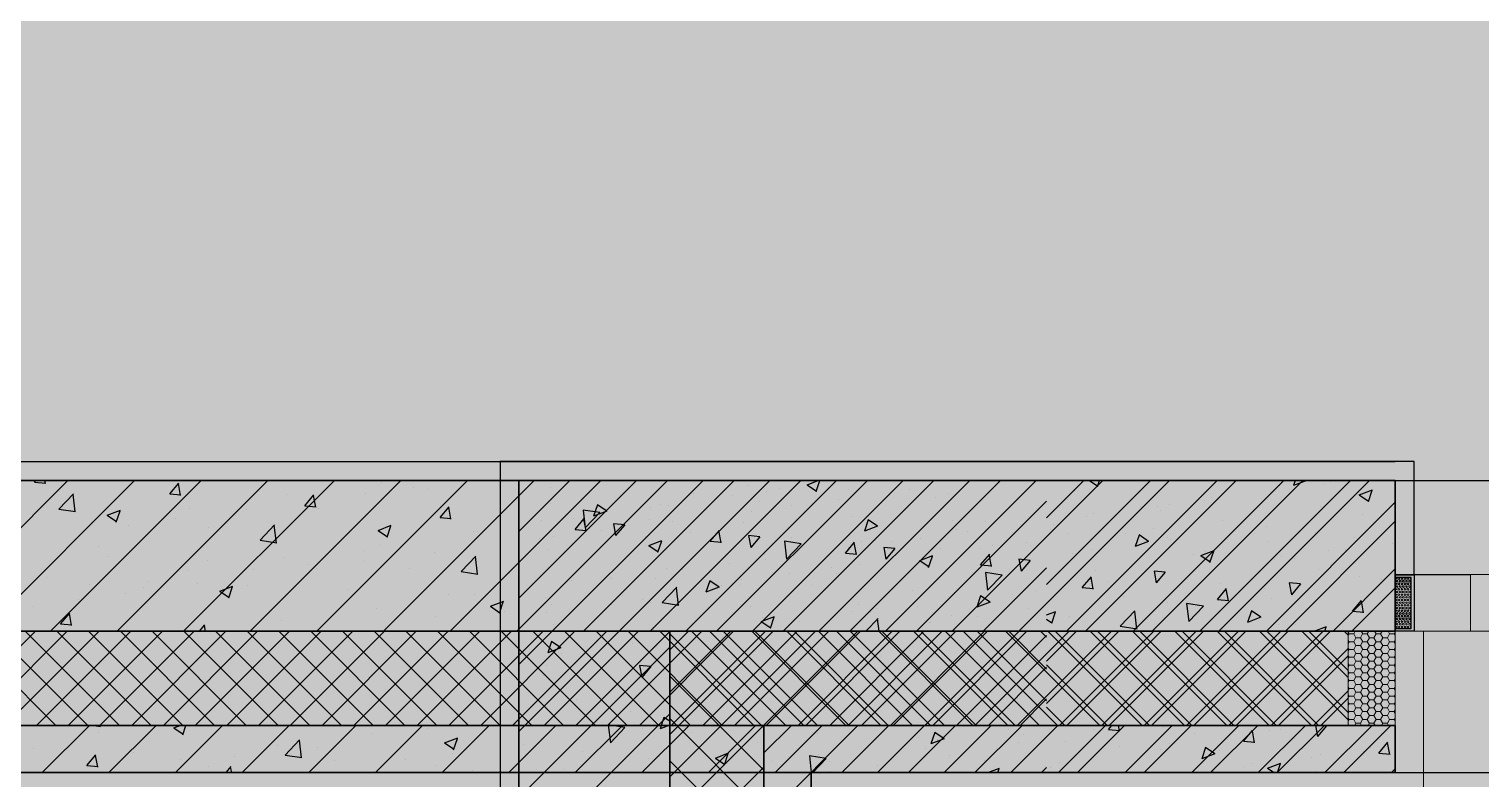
# Model space of a CAD drawing. Header units: inches. Extents: x 143994 to 247866, y 243815 to 272761.
# Drawn here: x 226188 to 227729, y 251889 to 252685 of the extents above; entities that cross this region are included whole.
import ezdxf

# ---------------------------------------------------------------- set-up
doc = ezdxf.new("R2010")
doc.units = ezdxf.units.IN
doc.header["$LTSCALE"] = 1000
doc.header["$MEASUREMENT"] = 0
doc.layers.get('DEFPOINTS').update_dxf_attribs({"color": 62})
for name, color, linetype in [('0-建筑1F', 127, 'Continuous'), ('0-建筑2F', 127, 'Continuous'), ('A-S-face(建筑粉刷线)', 136, 'Continuous'), ('A-Wall-Patn', 255, 'Continuous'), ('PUB_HATCH', 8, 'Continuous')]:
    doc.layers.add(name, color=color, linetype=linetype)
for name, color, linetype, lineweight in [('A-M-Stone', 11, 'Continuous', 15), ('A-Wall', 254, 'Continuous', 35), ('MQ-HZ幕墙绘制', 6, 'Continuous', 13), ('W-保温层', 8, 'Continuous', 13)]:
    doc.layers.add(name, color=color, linetype=linetype, lineweight=lineweight)
pattern_1 = [(270, (1020.9525, 145.3926), (1.649778, -3e-16), [0.9525, -1.905]), (30, (1020.9525, 145.3926), (-0.824889, 1.4287496586), [0.9525, -1.905]), (330, (1020.9525, 144.4401), (0.824889, 1.4287496586), [0.9525, -1.905])]

# ---------------------------------------------------------------- blocks, each defined once
blk = doc.blocks.new('144')
at = {"layer": 'MQ-HZ幕墙绘制'}
h = blk.add_hatch(dxfattribs=at)
h.set_pattern_fill('HEX', color=127, angle=-90, style=0)
h.set_pattern_definition(pattern_1)
h.paths.add_polyline_path([(643086.9, -388107.3), (643086.9, -388053.3), (643103.9, -388053.3), (643103.9, -388107.3)])
h = blk.add_hatch(dxfattribs=at)
h.set_pattern_fill('HONEY', color=127, scale=3)
h.set_pattern_definition([(0, (2375.541, 380841.3842), (7.14375, 4.124445), [4.7625, -9.525]), (120, (2375.541, 380841.3842), (-7.143749147, 4.124446478), [4.7625, -9.525]), (60, (2375.541, 380841.3842), (8.53e-07, 8.248891478), [-9.525, 4.7625])])
h.paths.add_polyline_path([(643086.9, -388110.3), (643086.9, -388210.3), (643036.9, -388210.3), (643036.9, -388110.3)])
at = {"layer": 'A-M-Stone', "color": 127}
blk.add_line((643116.9, -388110.3), (643116.9, -388290.3), dxfattribs=at)
at = {"layer": 'A-S-face(建筑粉刷线)', "color": 127}
for p, q in [((640411.9, -387930.3), (642716.9, -387930.3)), ((642716.9, -387930.3), (643086.9, -387930.3))]:
    blk.add_line(p, q, dxfattribs=at)
blk.add_lwpolyline([(643106.9, -388050.3), (643106.9, -387930.3), (643086.9, -387930.3)], dxfattribs=at)
at = {"layer": 'A-Wall', "color": 127}
for p, q in [((642716.9, -387950.3), (640411.9, -387950.3)), ((643086.9, -387950.3), (642716.9, -387950.3)), ((643086.9, -388110.3), (643086.9, -387950.3)), ((642716.9, -388110.3), (640411.9, -388110.3)), ((642716.9, -388110.3), (643086.9, -388110.3)), ((640411.9, -388210.3), (642716.9, -388210.3)), ((643086.9, -388210.3), (642716.9, -388210.3)), ((643086.9, -388260.3), (643086.9, -388210.3)), ((640411.9, -388260.3), (642716.9, -388260.3)), ((642266.9, -388260.3), (642466.9, -388260.3)), ((642716.9, -388260.3), (643086.9, -388260.3))]:
    blk.add_line(p, q, dxfattribs=at)
at = {"layer": 'MQ-HZ幕墙绘制', "color": 127}
for p, q in [((643106.9, -388050.3), (643166.9, -388050.3)), ((643106.9, -388110.3), (643106.9, -388050.3)), ((643166.9, -388050.3), (643166.9, -388110.3)), ((643166.9, -388110.3), (643106.9, -388110.3))]:
    blk.add_line(p, q, dxfattribs=at)
at = {"layer": 'MQ-HZ幕墙绘制', "color": 127, "lineweight": -3}
blk.add_lwpolyline([(643106.9, -388050.3), (643106.9, -388110.3), (643089.9, -388110.3), (643089.9, -388110.3), (643086.9, -388110.3), (643086.9, -388107.3), (643103.9, -388107.3), (643103.9, -388053.3), (643086.9, -388053.3), (643086.9, -388050.3), (643089.9, -388050.3), (643089.9, -388050.3), (643106.9, -388050.3, -0.000051)], format="xyb", dxfattribs=at)
at = {"layer": 'MQ-HZ幕墙绘制', "color": 127}
blk.add_lwpolyline([(643086.9, -388110.3), (643086.9, -388210.3), (643036.9, -388210.3), (643036.9, -388110.3)], close=True, dxfattribs=at)
at = {"layer": 'PUB_HATCH', "color": 127, "linetype": 'Continuous'}
for p, q in [((641518.1, -388110.3), (641678.1, -387950.3)), ((641588.9, -388110.3), (641748.9, -387950.3)), ((641642.7, -387952.1), (641644.2, -387950.3)), ((641642.7, -387952.1), (641654.7, -387953.1)), ((641654.3, -387953.6), (641653.7, -387950.3)), ((641659.6, -388110.3), (641819.6, -387950.3)), ((641730.3, -388110.3), (641890.3, -387950.3)), ((641786.2, -387964.6), (641795.8, -387953.1)), ((641797.7, -387966.2), (641795.4, -387953.6)), ((641801, -388110.3), (641961, -387950.3)), ((641871.7, -388110.3), (642031.7, -387950.3)), ((641942.4, -388110.3), (642102.4, -387950.3)), ((642010.9, -387952.7), (642010.9, -387952.7)), ((642013.1, -388110.3), (642173.1, -387950.3)), ((642044.6, -387957.8), (642044.6, -387957.8)), ((642060.7, -387960.4), (642060.7, -387960.4)), ((642083.8, -388110.3), (642243.8, -387950.3)), ((642154.5, -388110.3), (642314.5, -387950.3)), ((642225.3, -388110.3), (642385.3, -387950.3)), ((642292.8, -387950.9), (642292.8, -387950.9)), ((642296, -388110.3), (642456, -387950.3)), ((642366.7, -388110.3), (642526.7, -387950.3)), ((642399.6, -387955.4), (642399.6, -387955.4)), ((642437.4, -388110.3), (642597.4, -387950.3)), ((642462.8, -387954.8), (642474.6, -387950.3)), ((642462.8, -387954.8), (642472.7, -387961.5)), ((642472.3, -387962), (642476.3, -387950.3)), ((642506.3, -387959.9), (642506.3, -387959.9)), ((642508.1, -388110.3), (642668.1, -387950.3)), ((642571.9, -387960.3), (642571.9, -387960.3)), ((642716.9, -387990), (642756.6, -387950.3)), ((642716.9, -388060.7), (642827.3, -387950.3)), ((642738, -388110.3), (642898, -387950.3)), ((642746.5, -387961.2), (642746.5, -387961.2)), ((642762.4, -387950.3), (642771.2, -387956.3)), ((642770.9, -387956.8), (642773.1, -387950.3)), ((642808.7, -388110.3), (642968.7, -387950.3)), ((642879.5, -388110.3), (643039.5, -387950.3)), ((642964.3, -387956), (642964.3, -387956)), ((643018.6, -387951.8), (643018.6, -387951.8)), ((643048.7, -387965.6), (643062.7, -387960.2)), ((643058.4, -387972.8), (643062.4, -387960.7)), ((641668.6, -387980.6), (641684.2, -387964.4)), ((641686, -387983.7), (641683.8, -387964.7)), ((641786.2, -387964.6), (641798.1, -387965.7)), ((641909.9, -387965.5), (641909.9, -387965.5)), ((641929.6, -387977.2), (641939.2, -387965.7)), ((641929.6, -387977.2), (641941.6, -387978.2)), ((641941.2, -387978.7), (641938.9, -387966.2)), ((641994.5, -387964.4), (641994.5, -387964.4)), ((642341.9, -387964.3), (642341.9, -387964.3)), ((642419.9, -387962.4), (642419.9, -387962.4)), ((642446.1, -387976.9), (642446.1, -387976.9)), ((642496.2, -387970.3), (642496.2, -387970.3)), ((642578.8, -388110.3), (642716.9, -387972.2)), ((642613.1, -387964.4), (642613.1, -387964.4)), ((642847.7, -387976), (642847.7, -387976)), ((642892.3, -387968.5), (642892.3, -387968.5)), ((642950.2, -388110.3), (643086.9, -387973.5)), ((643048.7, -387965.6), (643058.7, -387972.3)), ((641668.6, -387980.6), (641686.4, -387983.4)), ((641719.9, -387987.3), (641733.9, -387981.9)), ((641719.9, -387987.3), (641729.8, -387994)), ((641729.4, -387994.5), (641733.5, -387982.4)), ((641792.4, -387991), (641792.4, -387991)), ((641807.2, -387979.6), (641807.2, -387979.6)), ((641868.2, -387981), (641868.2, -387981)), ((641944.1, -387980.4), (641944.1, -387980.4)), ((642073.1, -387989.7), (642082.7, -387978.2)), ((642073.1, -387989.7), (642085, -387990.8)), ((642084.6, -387991.3), (642082.3, -387978.7)), ((642215, -387990.2), (642215, -387990.2)), ((642216.5, -388002.3), (642226.1, -387990.8)), ((642225.3, -387984.3), (642225.3, -387984.3)), ((642228.1, -388003.8), (642225.8, -387991.3)), ((642316.1, -387977.4), (642316.1, -387977.4)), ((642766.5, -387985), (642766.5, -387985)), ((642816.6, -387978.4), (642816.6, -387978.4)), ((643051.7, -387985.9), (643051.7, -387985.9)), ((641703.3, -387994.6), (641703.3, -387994.6)), ((641742.4, -387997.6), (641742.4, -387997.6)), ((641827.4, -388000.5), (641827.4, -388000.5)), ((641882.1, -388013.7), (641897.6, -387997.5)), ((641899.5, -388016.8), (641897.2, -387997.8)), ((642007.3, -388003.3), (642021.3, -387997.9)), ((642007.3, -388003.3), (642017.3, -388010)), ((642016.9, -388010.5), (642020.9, -387998.4)), ((642108.6, -388004.3), (642108.6, -388004.3)), ((642112.4, -388004.3), (642112.4, -388004.3)), ((642216.5, -388002.3), (642228.5, -388003.3)), ((642244.1, -388003.5), (642244.1, -388003.5)), ((642319.8, -387993.5), (642319.8, -387993.5)), ((642360, -388014.8), (642369.6, -388003.3)), ((642371.5, -388016.4), (642369.2, -388003.8)), ((642621.2, -388002.1), (642621.2, -388002.1)), ((642651.6, -387994.2), (642651.6, -387994.2)), ((642731.1, -387996), (642731.1, -387996)), ((642739, -388006.4), (642739, -388006.4)), ((642950.7, -387998.7), (642950.7, -387998.7)), ((641710.8, -388020.5), (641710.8, -388020.5)), ((641882.1, -388013.7), (641899.8, -388016.5)), ((642008.5, -388019.3), (642008.5, -388019.3)), ((642194, -388010.1), (642194, -388010.1)), ((642294.7, -388019.3), (642308.7, -388014)), ((642294.7, -388019.3), (642304.7, -388026)), ((642304.3, -388026.5), (642308.4, -388014.5)), ((642360, -388014.8), (642371.9, -388015.9)), ((642503.4, -388027.4), (642513.1, -388015.9)), ((642515, -388028.9), (642512.7, -388016.4)), ((642520.2, -388014.9), (642520.2, -388014.9)), ((642534.9, -388014.2), (642534.9, -388014.2)), ((642645.6, -388022.6), (642645.6, -388022.6)), ((642695.7, -388016), (642695.7, -388016)), ((642845.7, -388010.9), (642845.7, -388010.9)), ((642848, -388012.8), (642848, -388012.8)), ((642952.5, -388015.4), (642952.5, -388015.4)), ((643059.3, -388019.9), (643059.3, -388019.9)), ((641720, -388030.5), (641720, -388030.5)), ((641826.8, -388035), (641826.8, -388035)), ((641907.5, -388032.1), (641907.5, -388032.1)), ((641991.9, -388036.7), (641991.9, -388036.7)), ((641992, -388024.3), (641992, -388024.3)), ((642067.7, -388026.7), (642067.7, -388026.7)), ((642095.5, -388046.8), (642111.1, -388030.6)), ((642112.9, -388049.9), (642110.7, -388031)), ((642417.5, -388029), (642417.5, -388029)), ((642418.3, -388034.3), (642418.3, -388034.3)), ((642503.4, -388027.4), (642515.4, -388028.4)), ((642582.2, -388035.4), (642596.2, -388030)), ((642582.2, -388035.4), (642592.1, -388042.1)), ((642591.7, -388042.6), (642595.8, -388030.5)), ((642646.9, -388039.9), (642656.5, -388028.4)), ((642658.4, -388041.5), (642656.1, -388028.9)), ((642744.1, -388027.8), (642744.1, -388027.8)), ((642880.7, -388030.1), (642894.7, -388024.7)), ((642880.7, -388030.1), (642890.6, -388036.8)), ((642890.3, -388037.3), (642894.4, -388025.2)), ((642966, -388030.7), (642966, -388030.7)), ((643016.1, -388024.1), (643016.1, -388024.1)), ((641655.4, -388052.9), (641655.4, -388052.9)), ((641804.8, -388046.1), (641804.8, -388046.1)), ((641875.4, -388044.4), (641875.4, -388044.4)), ((641933.6, -388039.5), (641933.6, -388039.5)), ((641941.9, -388043.3), (641941.9, -388043.3)), ((642040.3, -388044.1), (642040.3, -388044.1)), ((642095.5, -388046.8), (642113.3, -388049.6)), ((642147.1, -388048.6), (642147.1, -388048.6)), ((642253.9, -388053.1), (642253.9, -388053.1)), ((642313.6, -388044), (642313.6, -388044)), ((642443.6, -388049.2), (642443.6, -388049.2)), ((642519.3, -388039.2), (642519.3, -388039.2)), ((642646.9, -388039.9), (642658.8, -388041)), ((642649.5, -388110.3), (642716.9, -388042.9)), ((642754.8, -388064), (642764.4, -388052.5)), ((642766.5, -388065.6), (642764.1, -388053)), ((642839.7, -388047.3), (642839.7, -388047.3)), ((643020.9, -388110.3), (643086.9, -388044.2)), ((643049.3, -388052.5), (643049.3, -388052.5)), ((641700.9, -388061.1), (641700.9, -388061.1)), ((641758.7, -388064.4), (641758.7, -388064.4)), ((641762.2, -388057.4), (641762.2, -388057.4)), ((641815.6, -388059.9), (641815.6, -388059.9)), ((641839.3, -388067.8), (641853.3, -388062.4)), ((641839.3, -388067.8), (641849.2, -388074.5)), ((641848.8, -388075), (641852.9, -388063)), ((641869, -388061.9), (641869, -388061.9)), ((641975.7, -388066.4), (641975.7, -388066.4)), ((642212.6, -388056.8), (642212.6, -388056.8)), ((642301.7, -388054.3), (642301.7, -388054.3)), ((642309, -388079.9), (642324.5, -388063.7)), ((642326.4, -388083.1), (642324.1, -388064.1)), ((642360.6, -388057.6), (642360.6, -388057.6)), ((642393.5, -388055.8), (642393.5, -388055.8)), ((642467.4, -388062.1), (642467.4, -388062.1)), ((642574.1, -388066.6), (642574.1, -388066.6)), ((642618.8, -388068.7), (642618.8, -388068.7)), ((642754.8, -388064), (642766.8, -388065.1)), ((642763.9, -388057.3), (642763.9, -388057.3)), ((642898.2, -388076.6), (642907.9, -388065.1)), ((642909.9, -388078.1), (642907.6, -388065.6)), ((642948.2, -388065.3), (642948.2, -388065.3)), ((643072.7, -388055.3), (643072.7, -388055.3)), ((641642.1, -388084.4), (641642.1, -388084.4)), ((641689.7, -388076.5), (641689.7, -388076.5)), ((641739.8, -388069.9), (641739.8, -388069.9)), ((642082.5, -388070.9), (642082.5, -388070.9)), ((642109.9, -388070.8), (642109.9, -388070.8)), ((642126.7, -388083.8), (642140.7, -388078.5)), ((642126.7, -388083.8), (642136.6, -388090.6)), ((642136.3, -388091.1), (642140.3, -388079)), ((642185, -388074.3), (642185, -388074.3)), ((642189.3, -388075.4), (642189.3, -388075.4)), ((642191.5, -388082.4), (642191.5, -388082.4)), ((642267.2, -388072.4), (642267.2, -388072.4)), ((642296, -388079.9), (642296, -388079.9)), ((642309, -388079.9), (642326.7, -388082.7)), ((642402.8, -388084.5), (642402.8, -388084.5)), ((642517.8, -388081.5), (642517.8, -388081.5)), ((642680.9, -388071.1), (642680.9, -388071.1)), ((642845.5, -388079.4), (642845.5, -388079.4)), ((642898.2, -388076.6), (642910.2, -388077.6)), ((642956.1, -388075.3), (642956.1, -388075.3)), ((643041.7, -388089.1), (643051.3, -388077.6)), ((643053.4, -388090.7), (643051, -388078.1)), ((641670.4, -388102.5), (641680.1, -388091)), ((641682, -388104.1), (641679.7, -388091.5)), ((641905, -388098.6), (641905, -388098.6)), ((642006.1, -388085.8), (642006.1, -388085.8)), ((642068.4, -388094.3), (642068.4, -388094.3)), ((642141.4, -388089), (642141.4, -388089)), ((642414.1, -388099.9), (642428.1, -388094.5)), ((642414.1, -388099.9), (642424.1, -388106.6)), ((642415.1, -388095.5), (642415.1, -388095.5)), ((642423.7, -388107.1), (642427.7, -388095)), ((642509.6, -388089), (642509.6, -388089)), ((642525.1, -388110.3), (642538, -388096.8)), ((642539.1, -388110.3), (642537.6, -388097.2)), ((642616.3, -388093.5), (642616.3, -388093.5)), ((642643.1, -388094.9), (642643.1, -388094.9)), ((642716.9, -388092.9), (642726.6, -388089.2)), ((642716.9, -388097.5), (642722.6, -388101.3)), ((642722.3, -388101.8), (642726.3, -388089.7)), ((642741.7, -388094.4), (642741.7, -388094.4)), ((642795.1, -388104.8), (642810.7, -388088.6)), ((642812.6, -388108), (642810.4, -388089)), ((642839.5, -388095.3), (642839.5, -388095.3)), ((643039.2, -388093), (643039.2, -388093)), ((643041.7, -388089.1), (643053.7, -388090.2)), ((641670.4, -388102.5), (641682.4, -388103.6)), ((641817.9, -388110.3), (641823.5, -388103.6)), ((641824.3, -388110.3), (641823.2, -388104.1)), ((642015.1, -388105.6), (642015.1, -388105.6)), ((642593, -388101.5), (642593, -388101.5)), ((642795.1, -388104.8), (642812.9, -388107.6)), ((642913.4, -388109.6), (642913.4, -388109.6)), ((642963.5, -388103), (642963.5, -388103)), ((643000.9, -388110.3), (643014.1, -388105.2)), ((643012.2, -388110.3), (643013.8, -388105.7)), ((641651, -388260.3), (641701, -388210.3)), ((641706.2, -388210.3), (641712.9, -388211.3)), ((641710.3, -388217.7), (641710.3, -388217.7)), ((641712.5, -388211.7), (641712.4, -388210.3)), ((641721.7, -388260.3), (641771.7, -388210.3)), ((641790.6, -388212.9), (641797.3, -388210.3)), ((641790.6, -388212.9), (641800.5, -388219.6)), ((641792.4, -388260.3), (641842.4, -388210.3)), ((641800.2, -388220.1), (641803.4, -388210.3)), ((641863.1, -388260.3), (641913.1, -388210.3)), ((641933.8, -388260.3), (641983.8, -388210.3)), ((642001.2, -388219), (642001.2, -388219)), ((642004.5, -388260.3), (642054.5, -388210.3)), ((642060.1, -388213.7), (642060.1, -388213.7)), ((642075.3, -388260.3), (642125.3, -388210.3)), ((642078, -388228.9), (642092, -388223.5)), ((642146, -388260.3), (642196, -388210.3)), ((642216.7, -388260.3), (642266.7, -388210.3)), ((642287.4, -388260.3), (642337.4, -388210.3)), ((642288.3, -388213.6), (642288.3, -388213.6)), ((642341.3, -388217.5), (642341.3, -388217.5)), ((642358.1, -388260.3), (642408.1, -388210.3)), ((642428.8, -388260.3), (642478.8, -388210.3)), ((642499.5, -388260.3), (642549.5, -388210.3)), ((642512.9, -388214.6), (642512.9, -388214.6)), ((642570.2, -388260.3), (642620.2, -388210.3)), ((642640.9, -388260.3), (642690.9, -388210.3)), ((642729.5, -388260.3), (642779.5, -388210.3)), ((642767, -388214.7), (642767, -388214.7)), ((642782.5, -388214.5), (642786.1, -388210.3)), ((642782.5, -388214.5), (642794.5, -388215.5)), ((642794.2, -388216), (642793.1, -388210.3)), ((642800.2, -388260.3), (642850.2, -388210.3)), ((642840.7, -388212.5), (642840.7, -388212.5)), ((642870.9, -388260.3), (642920.9, -388210.3)), ((642873.8, -388219.3), (642873.8, -388219.3)), ((642926, -388227), (642935.6, -388215.5)), ((642937.7, -388228.6), (642935.3, -388216)), ((642941.6, -388260.3), (642991.6, -388210.3)), ((642980.5, -388223.8), (642980.5, -388223.8)), ((643012.3, -388260.3), (643062.3, -388210.3)), ((641641.3, -388234.4), (641641.3, -388234.4)), ((641748.1, -388238.9), (641748.1, -388238.9)), ((641900.2, -388231.8), (641900.2, -388231.8)), ((641908.6, -388241.7), (641924.1, -388225.4)), ((641926, -388244.8), (641923.8, -388225.8)), ((641943.5, -388233.7), (641943.5, -388233.7)), ((642078, -388228.9), (642088, -388235.6)), ((642087.6, -388236.1), (642091.6, -388224)), ((642162, -388230.2), (642162, -388230.2)), ((642224.7, -388237.6), (642224.7, -388237.6)), ((642410.2, -388228.7), (642410.2, -388228.7)), ((642736.8, -388227.5), (642736.8, -388227.5)), ((642847.1, -388229.3), (642847.1, -388229.3)), ((642926, -388227), (642938, -388228.1)), ((643060.3, -388234.2), (643060.3, -388234.2)), ((643069.5, -388239.6), (643079.1, -388228.1)), ((643081.1, -388241.1), (643078.8, -388228.6)), ((641698.2, -388252.9), (641707.8, -388241.5)), ((641698.2, -388252.9), (641710.2, -388254)), ((641709.8, -388254.5), (641707.5, -388242)), ((641797.5, -388245.9), (641797.5, -388245.9)), ((641826.9, -388253.7), (641826.9, -388253.7)), ((641846, -388260.3), (641851.3, -388254)), ((641852, -388260.3), (641850.9, -388254.5)), ((641854.8, -388243.4), (641854.8, -388243.4)), ((641908.6, -388241.7), (641926.4, -388244.4)), ((641961.6, -388247.9), (641961.6, -388247.9)), ((642036.2, -388246.8), (642036.2, -388246.8)), ((642068.4, -388252.4), (642068.4, -388252.4)), ((642086.2, -388240.2), (642086.2, -388240.2)), ((642306.3, -388243.7), (642306.3, -388243.7)), ((642365.4, -388244.9), (642379.4, -388239.5)), ((642365.4, -388244.9), (642375.4, -388251.6)), ((642375, -388252.1), (642379.1, -388240)), ((642537.9, -388252.7), (642537.9, -388252.7)), ((642613.6, -388242.7), (642613.6, -388242.7)), ((642651, -388247.5), (642651, -388247.5)), ((642715.4, -388253.4), (642715.4, -388253.4)), ((642730.5, -388249.3), (642730.5, -388249.3)), ((642934, -388250.8), (642934, -388250.8)), ((642951.4, -388255.6), (642965.4, -388250.3)), ((642961.9, -388260.3), (642965.1, -388250.8)), ((643042, -388252.2), (643042, -388252.2)), ((643069.5, -388239.6), (643081.4, -388240.6)), ((642108.1, -388257.6), (642108.1, -388257.6)), ((642135.9, -388260.3), (642137.6, -388258.5)), ((642137.4, -388260.3), (642137.2, -388258.9)), ((642175.1, -388256.9), (642175.1, -388256.9)), ((642205.3, -388256.5), (642205.3, -388256.5)), ((642266.9, -388260.5), (642267.1, -388260.3)), ((642487.8, -388259.2), (642487.8, -388259.2)), ((642654.5, -388260.3), (642666.9, -388255.5)), ((642665.1, -388260.3), (642666.5, -388256)), ((642711.6, -388260.3), (642716.9, -388255)), ((642951.4, -388255.6), (642958.3, -388260.3)), ((643083, -388260.3), (643086.9, -388256.4))]:
    blk.add_line(p, q, dxfattribs=at)
at = {"layer": 'W-保温层', "color": 127, "linetype": 'Continuous'}
for p, q in [((641543.8, -388210.3), (641643.8, -388110.3)), ((641565.5, -388110.3), (641665.5, -388210.3)), ((641577.5, -388210.3), (641677.5, -388110.3)), ((641599.2, -388110.3), (641699.2, -388210.3)), ((641611.2, -388210.3), (641711.2, -388110.3)), ((641632.8, -388110.3), (641732.8, -388210.3)), ((641644.8, -388210.3), (641744.8, -388110.3)), ((641666.5, -388110.3), (641766.5, -388210.3)), ((641678.5, -388210.3), (641778.5, -388110.3)), ((641700.2, -388110.3), (641800.2, -388210.3)), ((641712.2, -388210.3), (641812.2, -388110.3)), ((641733.9, -388110.3), (641833.9, -388210.3)), ((641745.9, -388210.3), (641845.9, -388110.3)), ((641767.5, -388110.3), (641867.5, -388210.3)), ((641779.5, -388210.3), (641879.5, -388110.3)), ((641801.2, -388110.3), (641901.2, -388210.3)), ((641813.2, -388210.3), (641913.2, -388110.3)), ((641834.9, -388110.3), (641934.9, -388210.3)), ((641846.9, -388210.3), (641946.9, -388110.3)), ((641868.6, -388110.3), (641968.6, -388210.3)), ((641880.6, -388210.3), (641980.6, -388110.3)), ((641902.2, -388110.3), (642002.2, -388210.3)), ((641914.2, -388210.3), (642014.2, -388110.3)), ((641935.9, -388110.3), (642035.9, -388210.3)), ((641947.9, -388210.3), (642047.9, -388110.3)), ((641969.6, -388110.3), (642069.6, -388210.3)), ((641981.6, -388210.3), (642081.6, -388110.3)), ((642003.3, -388110.3), (642103.3, -388210.3)), ((642015.3, -388210.3), (642115.3, -388110.3)), ((642036.9, -388110.3), (642136.9, -388210.3)), ((642048.9, -388210.3), (642148.9, -388110.3)), ((642070.6, -388110.3), (642170.6, -388210.3)), ((642082.6, -388210.3), (642182.6, -388110.3)), ((642104.3, -388110.3), (642204.3, -388210.3)), ((642116.3, -388210.3), (642216.3, -388110.3)), ((642138, -388110.3), (642238, -388210.3)), ((642150, -388210.3), (642250, -388110.3)), ((642171.6, -388110.3), (642271.6, -388210.3)), ((642183.6, -388210.3), (642283.6, -388110.3)), ((642205.3, -388110.3), (642305.3, -388210.3)), ((642217.3, -388210.3), (642317.3, -388110.3)), ((642239, -388110.3), (642339, -388210.3)), ((642251, -388210.3), (642351, -388110.3)), ((642272.7, -388110.3), (642372.7, -388210.3)), ((642284.7, -388210.3), (642384.7, -388110.3)), ((642306.3, -388110.3), (642406.3, -388210.3)), ((642318.4, -388210.3), (642418.4, -388110.3)), ((642340, -388110.3), (642440, -388210.3)), ((642352, -388210.3), (642452, -388110.3)), ((642373.7, -388110.3), (642473.7, -388210.3)), ((642385.7, -388210.3), (642485.7, -388110.3)), ((642407.4, -388110.3), (642507.4, -388210.3)), ((642419.4, -388210.3), (642519.4, -388110.3)), ((642441.1, -388110.3), (642541.1, -388210.3)), ((642453.1, -388210.3), (642553.1, -388110.3)), ((642474.7, -388110.3), (642574.7, -388210.3)), ((642486.7, -388210.3), (642586.7, -388110.3)), ((642508.4, -388110.3), (642608.4, -388210.3)), ((642520.4, -388210.3), (642620.4, -388110.3)), ((642542.1, -388110.3), (642642.1, -388210.3)), ((642554.1, -388210.3), (642654.1, -388110.3)), ((642575.8, -388110.3), (642675.8, -388210.3)), ((642587.8, -388210.3), (642687.8, -388110.3)), ((642609.4, -388110.3), (642709.4, -388210.3)), ((642621.4, -388210.3), (642716.9, -388114.8)), ((642643.1, -388110.3), (642716.9, -388184.1)), ((642676.8, -388110.3), (642716.9, -388150.4)), ((642710.5, -388110.3), (642716.9, -388116.7)), ((642716.9, -388142), (642748.6, -388110.3)), ((642716.9, -388186.9), (642793.5, -388110.3)), ((642826, -388210.3), (642726, -388110.3)), ((642738.4, -388210.3), (642838.4, -388110.3)), ((642870.9, -388210.3), (642770.9, -388110.3)), ((642783.3, -388210.3), (642883.3, -388110.3)), ((642915.8, -388210.3), (642815.8, -388110.3)), ((642828.2, -388210.3), (642928.2, -388110.3)), ((642960.7, -388210.3), (642860.7, -388110.3)), ((642873.2, -388210.3), (642973.2, -388110.3)), ((643005.6, -388210.3), (642905.6, -388110.3)), ((642918.1, -388210.3), (643018.1, -388110.3)), ((643036.9, -388196.7), (642950.5, -388110.3)), ((643036.9, -388151.8), (642995.4, -388110.3)), ((642781.1, -388210.3), (642716.9, -388146.1)), ((642963, -388210.3), (643036.9, -388136.3)), ((642655.1, -388210.3), (642716.9, -388148.5)), ((642688.8, -388210.3), (642716.9, -388182.1)), ((642736.2, -388210.3), (642716.9, -388191)), ((643007.9, -388210.3), (643036.9, -388181.2))]:
    blk.add_line(p, q, dxfattribs=at)
blk = doc.blocks.new('1442323')
at = {"layer": 'MQ-HZ幕墙绘制'}
h = blk.add_hatch(dxfattribs=at)
h.set_pattern_fill('HEX', color=127, angle=-90, style=0)
h.set_pattern_definition(pattern_1)
h.paths.add_polyline_path([(685136.9, -388196.3), (685136.9, -388142.3), (685153.9, -388142.3), (685153.9, -388196.3)])
h = blk.add_hatch(dxfattribs=at)
h.set_pattern_fill('HONEY', color=127, scale=3)
h.set_pattern_definition([(0, (2375.541, 380841.3842), (7.14375, 4.124445), [4.7625, -9.525]), (120, (2375.541, 380841.3842), (-7.143749147, 4.124446478), [4.7625, -9.525]), (60, (2375.541, 380841.3842), (8.53e-07, 8.248891478), [-9.525, 4.7625])])
h.paths.add_polyline_path([(685136.9, -388199.3), (685136.9, -388299.3), (685086.9, -388299.3), (685086.9, -388199.3)])
at = {"layer": 'A-M-Stone', "color": 127}
blk.add_line((685166.9, -388199.3), (685166.9, -388379.3), dxfattribs=at)
at = {"layer": 'A-S-face(建筑粉刷线)', "color": 127}
for p, q in [((685136.9, -388019.3), (684186.9, -388019.3)), ((684186.9, -388019.3), (684186.9, -388819.3))]:
    blk.add_line(p, q, dxfattribs=at)
blk.add_lwpolyline([(685156.9, -388139.3), (685156.9, -388019.3), (685136.9, -388019.3)], dxfattribs=at)
at = {"layer": 'A-Wall', "color": 127}
for p, q in [((685136.9, -388039.3), (684206.9, -388039.3)), ((684206.9, -388039.3), (684206.9, -388839.3)), ((685136.9, -388199.3), (685136.9, -388039.3)), ((684366.9, -388999.3), (684366.9, -388199.3)), ((684366.9, -388199.3), (685136.9, -388199.3)), ((684466.9, -389099.3), (684466.9, -388299.3)), ((684466.9, -388299.3), (685136.9, -388299.3)), ((685136.9, -388299.3), (685136.9, -388349.3)), ((685136.9, -388349.3), (684516.9, -388349.3)), ((684516.9, -388349.3), (684516.9, -389149.3))]:
    blk.add_line(p, q, dxfattribs=at)
at = {"layer": 'MQ-HZ幕墙绘制', "color": 127}
for p, q in [((685156.9, -388139.3), (685216.9, -388139.3)), ((685156.9, -388199.3), (685156.9, -388139.3)), ((685216.9, -388139.3), (685246.9, -388139.3)), ((685216.9, -388199.3), (685216.9, -388139.3)), ((685216.9, -388139.3), (685216.9, -388199.3)), ((685216.9, -388199.3), (685156.9, -388199.3)), ((685246.9, -388199.3), (685216.9, -388199.3))]:
    blk.add_line(p, q, dxfattribs=at)
at = {"layer": 'MQ-HZ幕墙绘制', "color": 127, "lineweight": -3}
blk.add_lwpolyline([(685156.9, -388139.3), (685156.9, -388199.3), (685139.9, -388199.3), (685139.9, -388199.3), (685136.9, -388199.3), (685136.9, -388196.3), (685153.9, -388196.3), (685153.9, -388142.3), (685136.9, -388142.3), (685136.9, -388139.3), (685139.9, -388139.3), (685139.9, -388139.3), (685156.9, -388139.3, -0.000051)], format="xyb", dxfattribs=at)
at = {"layer": 'MQ-HZ幕墙绘制', "color": 127}
blk.add_lwpolyline([(685136.9, -388199.3), (685136.9, -388299.3), (685086.9, -388299.3), (685086.9, -388199.3)], close=True, dxfattribs=at)
at = {"layer": 'PUB_HATCH', "color": 127, "linetype": 'Continuous'}
for p, q in [((684473.2, -388039.3), (684206.9, -388305.6)), ((684402.5, -388039.3), (684206.9, -388234.8)), ((684331.7, -388039.3), (684206.9, -388164.1)), ((684261, -388039.3), (684206.9, -388093.4)), ((684240.7, -388046.5), (684240.7, -388046.5)), ((684543.9, -388039.3), (684383.9, -388199.3)), ((684614.6, -388039.3), (684454.6, -388199.3)), ((684483.1, -388048.3), (684483.1, -388048.3)), ((684685.3, -388039.3), (684525.3, -388199.3)), ((684578.3, -388041.2), (684578.3, -388041.2)), ((684756, -388039.3), (684596, -388199.3)), ((684826.7, -388039.3), (684666.7, -388199.3)), ((684897.4, -388039.3), (684737.4, -388199.3)), ((684752.4, -388042.1), (684752.4, -388042.1)), ((684968.1, -388039.3), (684808.1, -388199.3)), ((685038.9, -388039.3), (684878.9, -388199.3)), ((685109.6, -388039.3), (684949.6, -388199.3)), ((685004.6, -388051.1), (685004.6, -388051.1)), ((685030.8, -388039.3), (685029, -388044.8)), ((685043, -388039.5), (685029, -388044.8)), ((685043, -388039.5), (685042.7, -388039.3)), ((685061.1, -388044.1), (685061.1, -388044.1)), ((684240.1, -388063.6), (684240.1, -388063.6)), ((684290.1, -388065.2), (684286.1, -388077.3)), ((684300.1, -388071.9), (684290.1, -388065.2)), ((684346.8, -388068.1), (684346.8, -388068.1)), ((684357.3, -388064.8), (684357.3, -388064.8)), ((684433.1, -388054.9), (684433.1, -388054.9)), ((684461.7, -388061.2), (684461.7, -388061.2)), ((684648.5, -388057.1), (684648.5, -388057.1)), ((684884.7, -388067.4), (684884.7, -388067.4)), ((684934.8, -388060.8), (684934.8, -388060.8)), ((685057.5, -388066.8), (685057.5, -388066.8)), ((684231, -388081.5), (684231, -388081.5)), ((684275.1, -388070.7), (684277.3, -388089.7)), ((684292.9, -388073.5), (684275.1, -388070.7)), ((684292.9, -388073.5), (684277.3, -388089.7)), ((684300.1, -388071.9), (684286.1, -388077.3)), ((684345.1, -388081.2), (684345.1, -388081.2)), ((684444.8, -388084), (684444.8, -388084)), ((684453.6, -388072.6), (684453.6, -388072.6)), ((684545.8, -388071.2), (684545.8, -388071.2)), ((684560.3, -388077.1), (684560.3, -388077.1)), ((684577.5, -388081.2), (684573.5, -388093.3)), ((684587.5, -388087.9), (684577.5, -388081.2)), ((684667.1, -388081.6), (684667.1, -388081.6)), ((684809, -388077.3), (684809, -388077.3)), ((684888, -388071.1), (684888, -388071.1)), ((684953.7, -388081.8), (684953.7, -388081.8)), ((685136.9, -388082.7), (685020.3, -388199.3)), ((684282.2, -388090.4), (684282.2, -388090.4)), ((684319.1, -388086.4), (684307.2, -388085.4)), ((684307.2, -388085.4), (684309.5, -388097.9)), ((684319.1, -388086.4), (684309.5, -388097.9)), ((684340.9, -388099), (684340.9, -388099)), ((684389, -388095), (684389, -388095)), ((684462.6, -388099), (684450.6, -388097.9)), ((684450.6, -388097.9), (684452.9, -388110.5)), ((684462.6, -388099), (684452.9, -388110.5)), ((684495.8, -388099.5), (684495.8, -388099.5)), ((684587.5, -388087.9), (684573.5, -388093.3)), ((684682.6, -388094), (684682.6, -388094)), ((684771.4, -388091.2), (684771.4, -388091.2)), ((684773.9, -388086.1), (684773.9, -388086.1)), ((684851, -388095.9), (684851, -388095.9)), ((684865, -388097.3), (684860.9, -388109.3)), ((684874.9, -388104), (684865, -388097.2)), ((684880.6, -388090.7), (684880.6, -388090.7)), ((684987.4, -388095.2), (684987.4, -388095.2)), ((685052.6, -388095), (685052.6, -388095)), ((685094.2, -388099.7), (685094.2, -388099.7)), ((684228.4, -388101.2), (684228.4, -388101.2)), ((684238.2, -388113.1), (684238.2, -388113.1)), ((684488.6, -388103.8), (684490.8, -388122.8)), ((684506.4, -388106.6), (684488.6, -388103.8)), ((684506.4, -388106.6), (684490.8, -388122.8)), ((684556.8, -388110.5), (684556.8, -388110.5)), ((684606, -388111.5), (684594.1, -388110.5)), ((684594.1, -388110.5), (684596.4, -388123)), ((684606, -388111.5), (684596.4, -388123)), ((684602.5, -388104), (684602.5, -388104)), ((684632.6, -388100.6), (684632.6, -388100.6)), ((684654.7, -388111.2), (684654.7, -388111.2)), ((684709.3, -388108.5), (684709.3, -388108.5)), ((684749.9, -388108.7), (684749.9, -388108.7)), ((684816, -388113), (684816, -388113)), ((684874.9, -388104), (684860.9, -388109.3)), ((684935.9, -388115), (684935.9, -388115)), ((685084.2, -388113.1), (685084.2, -388113.1)), ((685134.3, -388106.5), (685134.3, -388106.5)), ((684430.5, -388127.2), (684430.5, -388127.2)), ((684538.1, -388131.2), (684538.1, -388131.2)), ((684646.1, -388123.7), (684646.1, -388123.7)), ((684749.5, -388124.1), (684737.5, -388123)), ((684737.5, -388123), (684739.8, -388135.6)), ((684749.5, -388124.1), (684739.8, -388135.6)), ((684922.8, -388117.5), (684922.8, -388117.5)), ((685008.5, -388123), (685008.5, -388123)), ((685029.6, -388122), (685029.6, -388122)), ((685136.3, -388126.5), (685136.3, -388126.5)), ((684304.7, -388143.7), (684304.7, -388143.7)), ((684380.5, -388133.8), (684380.5, -388133.8)), ((684409.5, -388145.7), (684405.4, -388157.8)), ((684419.4, -388152.4), (684409.5, -388145.7)), ((684543.4, -388137.7), (684543.4, -388137.7)), ((684702, -388136.9), (684704.2, -388155.9)), ((684719.8, -388139.7), (684702, -388136.9)), ((684719.8, -388139.7), (684704.2, -388155.9)), ((684819.3, -388135.1), (684819.3, -388135.1)), ((684832.1, -388146.3), (684832.1, -388146.3)), ((684892.9, -388136.6), (684881, -388135.6)), ((684881, -388135.6), (684883.3, -388148.1)), ((684882.2, -388139.7), (684882.2, -388139.7)), ((684892.9, -388136.6), (684883.3, -388148.1)), ((685055.1, -388133.4), (685055.1, -388133.4)), ((684419.4, -388152.4), (684405.4, -388157.8)), ((684421.4, -388151.2), (684421.4, -388151.2)), ((684442.4, -388150.6), (684442.4, -388150.6)), ((684696.9, -388161.8), (684692.9, -388173.8)), ((684706.9, -388168.5), (684696.9, -388161.8)), ((684702.6, -388155.1), (684702.6, -388155.1)), ((684756.3, -388156.2), (684756.3, -388156.2)), ((684951.2, -388148.4), (684951.2, -388148.4)), ((685036.4, -388149.2), (685024.4, -388148.1)), ((685024.4, -388148.1), (685026.7, -388160.7)), ((685036.4, -388149.2), (685026.7, -388160.7)), ((685136.9, -388153.4), (685091, -388199.3)), ((684304.8, -388171.2), (684304.8, -388171.2)), ((684338.5, -388165.5), (684338.5, -388165.5)), ((684586, -388175.1), (684586, -388175.1)), ((684630, -388172.9), (684630, -388172.9)), ((684706.9, -388168.5), (684692.9, -388173.8)), ((684747.5, -388175.2), (684747.5, -388175.2)), ((684848.5, -388162.4), (684848.5, -388162.4)), ((684915.5, -388170), (684917.7, -388189)), ((684933.3, -388172.8), (684915.5, -388170)), ((684933.3, -388172.8), (684917.7, -388189)), ((684235.8, -388179.6), (684235.8, -388179.6)), ((684243.3, -388192.6), (684243.3, -388192.6)), ((684504.2, -388189.4), (684504.2, -388189.4)), ((684580, -388179.4), (684580, -388179.4)), ((684643.6, -388190.2), (684643.6, -388190.2)), ((684984.4, -388177.8), (684980.3, -388189.9)), ((684994.3, -388184.5), (684980.3, -388189.9)), ((684994.3, -388184.5), (684984.4, -388177.8)), ((685031.6, -388191.9), (685031.6, -388191.9)), ((685081.7, -388185.3), (685081.7, -388185.3)), ((684350, -388197.2), (684350, -388197.2)), ((684469.4, -388195.1), (684469.4, -388195.1)), ((684366.9, -388216.3), (684206.9, -388376.3)), ((684241.5, -388210.2), (684237.4, -388222.3)), ((684251.4, -388217), (684237.4, -388222.3)), ((684251.4, -388217), (684241.5, -388210.2)), ((684252.1, -388222.6), (684252.1, -388222.6)), ((684327.8, -388212.6), (684327.8, -388212.6)), ((684352.7, -388215.2), (684352.7, -388215.2)), ((684236.1, -388235.2), (684236.1, -388235.2)), ((684346.9, -388236.9), (684334.9, -388235.8)), ((684334.9, -388235.8), (684337.2, -388248.3)), ((684336, -388232.1), (684336, -388232.1)), ((684346.9, -388236.9), (684337.2, -388248.3)), ((684233.4, -388246.2), (684233.4, -388246.2)), ((684268.1, -388272), (684268.1, -388272)), ((684325.3, -388284.9), (684325.3, -388284.9)), ((684366.9, -388287), (684206.9, -388447)), ((684275.2, -388291.5), (684275.2, -388291.5)), ((684301.7, -388298.6), (684303.9, -388317.6)), ((684319.4, -388301.4), (684301.7, -388298.6)), ((684310.3, -388298.8), (684310.3, -388298.8)), ((684333.6, -388298.7), (684333.6, -388298.7)), ((684360.8, -388290.8), (684356.8, -388302.9)), ((684366.9, -388299), (684356.8, -388302.9)), ((684366.9, -388294.9), (684360.8, -388290.8)), ((684566.7, -388299.3), (684466.9, -388399.1)), ((684496, -388299.3), (684466.9, -388328.4)), ((684637.4, -388299.3), (684587.4, -388349.3)), ((684708.1, -388299.3), (684658.1, -388349.3)), ((684778.9, -388299.3), (684728.9, -388349.3)), ((684849.6, -388299.3), (684799.6, -388349.3)), ((684920.3, -388299.3), (684870.3, -388349.3)), ((684991, -388299.3), (684941, -388349.3)), ((685061.7, -388299.3), (685011.7, -388349.3)), ((685052.3, -388299.3), (685054.5, -388311.1)), ((685064.1, -388299.6), (685054.5, -388311.1)), ((685064.1, -388299.6), (685060.7, -388299.3)), ((685132.4, -388299.3), (685082.4, -388349.3)), ((684230.9, -388312.8), (684230.9, -388312.8)), ((684319.4, -388301.4), (684303.9, -388317.6)), ((684523.8, -388307.8), (684523.8, -388307.8)), ((684630.5, -388312.4), (684630.5, -388312.4)), ((684648.3, -388306.8), (684644.2, -388318.9)), ((684658.2, -388313.5), (684644.2, -388318.9)), ((684658.2, -388313.5), (684648.3, -388306.8)), ((684651.1, -388314), (684651.1, -388314)), ((684726.9, -388304), (684726.9, -388304)), ((684742.6, -388308.4), (684742.6, -388308.4)), ((685004, -388304.4), (685004, -388304.4)), ((685015.4, -388303.5), (685015.4, -388303.5)), ((685122.2, -388308), (685122.2, -388308)), ((684524.8, -388330.6), (684524.8, -388330.6)), ((684638.8, -388323.4), (684638.8, -388323.4)), ((684737.3, -388316.9), (684737.3, -388316.9)), ((684844.1, -388321.4), (684844.1, -388321.4)), ((684887.4, -388324.4), (684887.4, -388324.4)), ((684935.7, -388322.8), (684931.6, -388334.9)), ((684945.6, -388329.5), (684931.6, -388334.9)), ((684945.6, -388329.5), (684935.7, -388322.8)), ((684950.8, -388325.9), (684950.8, -388325.9)), ((685057.6, -388330.4), (685057.6, -388330.4)), ((685102.8, -388326.5), (685102.8, -388326.5)), ((684344.5, -388334.5), (684344.5, -388334.5)), ((684474.7, -388337.2), (684474.7, -388337.2)), ((684515.1, -388331.7), (684517.1, -388349.3)), ((684532.9, -388334.5), (684515.1, -388331.7)), ((684532.9, -388334.5), (684518.7, -388349.3)), ((684536.1, -388337.5), (684536.1, -388337.5)), ((684770.8, -388344.4), (684770.8, -388344.4)), ((684976.4, -388343.1), (684976.4, -388343.1)), ((685047.8, -388333.1), (685047.8, -388333.1)), ((684227.8, -388354.5), (684227.8, -388354.5)), ((684943.9, -388348.1), (684943.9, -388348.1)), ((685052, -388348.3), (685052, -388348.3))]:
    blk.add_line(p, q, dxfattribs=at)
at = {"layer": 'W-保温层', "color": 127, "linetype": 'Continuous'}
for p, q in [((684566.4, -388199.3), (684366.9, -388398.8)), ((684521.5, -388199.3), (684366.9, -388353.9)), ((684476.6, -388199.3), (684366.9, -388309)), ((684431.7, -388199.3), (684366.9, -388264.1)), ((684386.8, -388199.3), (684366.9, -388219.2)), ((684366.9, -388202), (684466.9, -388302)), ((684409.1, -388199.3), (684509.1, -388299.3)), ((684454, -388199.3), (684554, -388299.3)), ((684498.9, -388199.3), (684598.9, -388299.3)), ((684611.3, -388199.3), (684511.3, -388299.3)), ((684543.8, -388199.3), (684643.8, -388299.3)), ((684656.2, -388199.3), (684556.2, -388299.3)), ((684588.7, -388199.3), (684688.7, -388299.3)), ((684701.1, -388199.3), (684601.1, -388299.3)), ((684633.6, -388199.3), (684733.6, -388299.3)), ((684746, -388199.3), (684646, -388299.3)), ((684678.5, -388199.3), (684778.5, -388299.3)), ((684790.9, -388199.3), (684690.9, -388299.3)), ((684723.4, -388199.3), (684823.4, -388299.3)), ((684835.8, -388199.3), (684735.8, -388299.3)), ((684768.3, -388199.3), (684868.3, -388299.3)), ((684880.7, -388199.3), (684780.7, -388299.3)), ((684813.2, -388199.3), (684913.2, -388299.3)), ((684925.7, -388199.3), (684825.7, -388299.3)), ((684858.1, -388199.3), (684958.1, -388299.3)), ((684970.6, -388199.3), (684870.6, -388299.3)), ((684903, -388199.3), (685003, -388299.3)), ((685015.5, -388199.3), (684915.5, -388299.3)), ((684947.9, -388199.3), (685047.9, -388299.3)), ((685060.4, -388199.3), (684960.4, -388299.3)), ((684992.8, -388199.3), (685086.9, -388293.4)), ((685037.7, -388199.3), (685086.9, -388248.5)), ((685082.6, -388199.3), (685086.9, -388203.6)), ((685086.9, -388217.6), (685005.3, -388299.3)), ((684366.9, -388246.9), (684466.9, -388346.9)), ((685086.9, -388262.5), (685050.2, -388299.3)), ((684366.9, -388291.8), (684466.9, -388391.8)), ((684366.9, -388336.7), (684466.9, -388436.7)), ((684466.9, -388343.7), (684366.9, -388443.7))]:
    blk.add_line(p, q, dxfattribs=at)
at = {"layer": 'W-保温层', "color": 127}
for p, q in [((685086.9, -388199.3), (684366.9, -388199.3)), ((684366.9, -388199.3), (684366.9, -388999.3)), ((685086.9, -388299.3), (685086.9, -388199.3)), ((684466.9, -389099.3), (684466.9, -388299.3)), ((684466.9, -388299.3), (685086.9, -388299.3))]:
    blk.add_line(p, q, dxfattribs=at)

msp = doc.modelspace()

# ---------------------------------------------------------------- hatches: boundary and pattern name
at = {"layer": 'DEFPOINTS'}
h = msp.add_hatch(dxfattribs=at)
h.set_pattern_fill('ANSI31', color=250)
h.set_pattern_definition([(45, (0, 0), (-1.122532015, 1.122532015), [])])
h.paths.add_polyline_path([(247866.03, 243814.78), (223286.02, 243814.78), (223286.02, 270814.78), (247866.03, 270814.78)])

# ---------------------------------------------------------------- linework, layer by layer
at = {"layer": 'A-Wall-Patn'}
for p, q in [((226708.2, 252206.1), (226708.2, 251406.1)), ((226708.2, 252206.1), (230538.2, 252206.1)), ((227018.2, 251896.1), (227018.2, 251096.1)), ((227018.2, 251896.1), (230228.2, 251896.1))]:
    msp.add_line(p, q, dxfattribs=at)

# ---------------------------------------------------------------- block references
at = {"layer": '0-建筑1F'}
msp.add_blockref('144', (-415448.72, 640156.38), dxfattribs=at)
at = {"layer": '0-建筑2F'}
msp.add_blockref('1442323', (-457498.72, 640245.41), dxfattribs=at)

doc.saveas('drawing.dxf')
